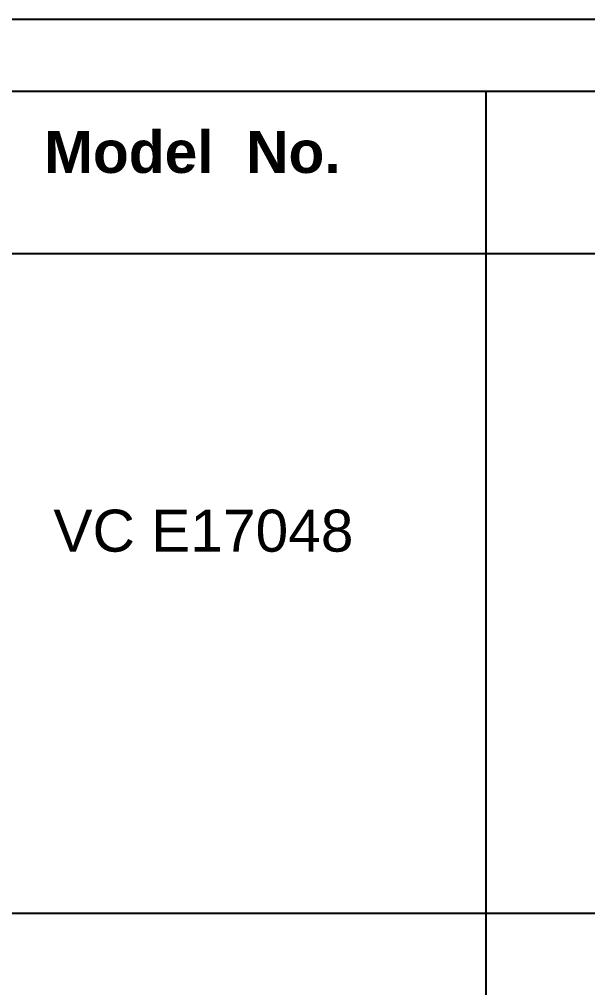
# Model space of a CAD drawing. Header units: inches. Extents: x 3613 to 8393, y -2205 to -794.
# Drawn here: x 7053 to 7100.3, y -969.3 to -888.6 of the extents above; entities that cross this region are included whole.
import ezdxf

# ---------------------------------------------------------------- set-up
doc = ezdxf.new("R2010")
doc.units = ezdxf.units.IN
doc.header["$MEASUREMENT"] = 0
doc.styles.get("Standard").update_dxf_attribs({"font": 'arial.ttf'})

msp = doc.modelspace()

# ---------------------------------------------------------------- linework, layer by layer
for p, q in [((7421.585, -894.646), (7012.33, -894.646)), ((7091.861, -894.646), (7091.861, -1150.606)), ((7025.147, -908.139), (7421.585, -908.139)), ((7025.147, -963.101), (7421.585, -963.101))]:
    msp.add_line(p, q)
msp.add_lwpolyline([(7425.623, -1185.646), (7425.623, -888.646), (7005.623, -888.646), (7005.623, -1185.646)], close=True)

# ---------------------------------------------------------------- texts
at = {"char_height": 3.5, "width": 34.34827, "attachment_point": 5}
for s, insert in [('{\\fArial|b1|i0|c0|p34;Model  No.}', (7067.401, -899.713)), ('VC E17048', (7068.324, -931.263))]:
    msp.add_mtext(s, dxfattribs=dict(at, insert=insert))

doc.saveas('drawing.dxf')
